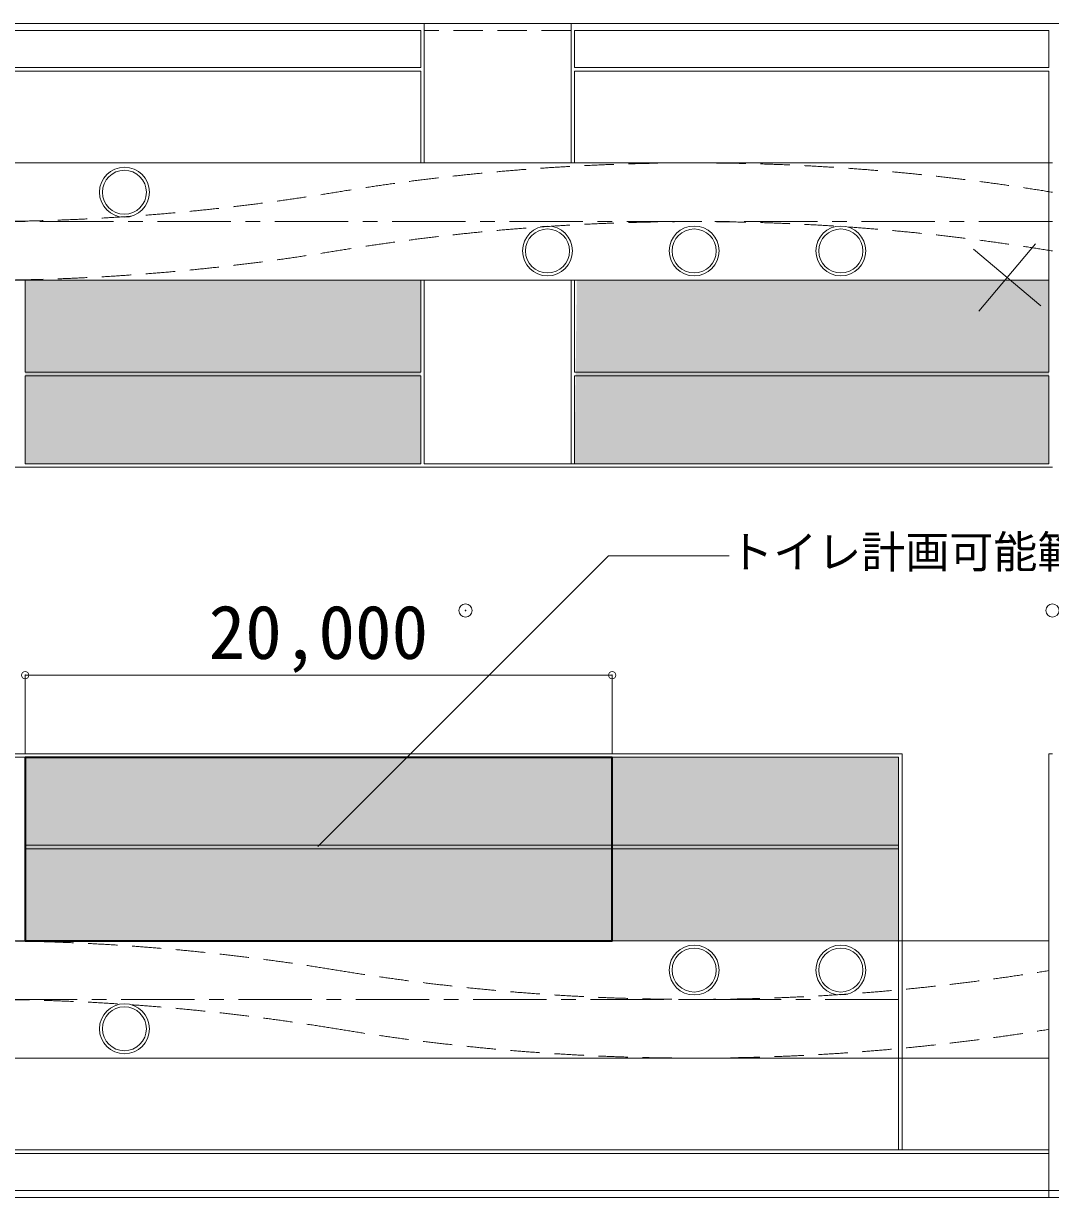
# Model space of a CAD drawing. Units: millimetres, scale not verified. Extents: x -287378 to 159522, y -165011 to 67197.
# Drawn here: x 20471 to 55472, y -12023 to 27977 of the extents above; entities that cross this region are included whole.
import ezdxf
from ezdxf.enums import TextEntityAlignment as Align

# ---------------------------------------------------------------- set-up
doc = ezdxf.new("R2010")
doc.units = ezdxf.units.MM
doc.header["$LTSCALE"] = 500
doc.header["$PDMODE"] = 32
doc.header["$PDSIZE"] = 250
doc.linetypes.add('CHAIN1', pattern=[8, 5, -1, 1, -1])
doc.linetypes.add('DASHED2', pattern=[3, 2, -1])
for name, color, linetype, lineweight in [('0-0_0_____\ue619', 4, 'Continuous', 9), ('0-1_______\ue619', 4, 'Continuous', 9), ('0-2_______\ue619', 4, 'Continuous', 9), ('0-3_______\ue619', 4, 'Continuous', 9), ('0-6_______\ue619', 7, 'Continuous', 9), ('0-F_______\ue619', 7, 'Continuous', 9), ('8-0__ﾞﾘｯﾄﾞ_y', 112, 'Continuous', 9), ('8-1__ﾞﾘｯﾄﾞ_y', 7, 'Continuous', 9), ('F-2__ﾞﾘｯﾄﾞ_y', 7, 'Continuous', 9)]:
    doc.layers.add(name, color=color, linetype=linetype, lineweight=lineweight)
doc.styles.add('ＭＳ ゴシック', font='')
doc.styles.get('ＭＳ ゴシック').set_extended_font_data('MS Gothic')

msp = doc.modelspace()

# ---------------------------------------------------------------- linework, layer by layer
at = {"layer": '0-0_0_____\ue619'}
for p, q in [((53029, 18172.7), (54954.1, 20473.8)), ((52841.3, 20285.8), (55142, 18360.7))]:
    msp.add_line(p, q, dxfattribs=at)
for centre, radius in [((35536.1, 7977.1), 225), ((55536.1, 7977.2), 225), ((35536.1, 7977.1), 9), ((35536.1, 7977.1), 9)]:
    msp.add_circle(centre, radius, dxfattribs=at)
at = {"layer": '0-1_______\ue619'}
for p, q in [((-90846.2, 26477.1), (34010, 26477.1)), ((39250, 26477.1), (45536.1, 26477.1)), ((-90846.1, -10522.9), (34341.7, -10522.9)), ((39581.7, -10522.9), (45536.1, -10522.9))]:
    msp.add_line(p, q, dxfattribs=at)
at = {"layer": '0-2_______\ue619'}
for p, q in [((34010, 27737.1), (-90846.2, 27736.8)), ((34010, 27737), (34010, 26477.1)), ((34130, 27977.1), (34130, 23227.1)), ((39130, 27977.1), (39130, 23227.1)), ((55416.1, 27737.1), (55416.1, 26477.1)), ((-90846.2, 26477.1), (30856.2, 26477.1)), ((39250, 26477.1), (55416.1, 26477.1)), ((-90846.2, 26357.1), (34010, 26357.1)), ((34010, 26357.1), (34010, 23227.1)), ((39250, 26357.1), (39250, 23227.1)), ((39250, 26357.1), (55416.1, 26357.1)), ((55416.1, 26357.1), (55416.1, 16097.1)), ((55536.1, 23227.2), (-90966.2, 23226.9)), ((55416.1, 19227.2), (-90966.2, 19226.9)), ((20530.6, 19227.1), (20530.6, 16097.1)), ((34010, 19227.1), (34010, 16097.1)), ((34130, 19227.1), (34130, 12977.1)), ((39130, 19227.1), (39130, 12977.1)), ((39250, 19227.1), (39250, 16097.1)), ((20530.6, 16097.1), (34010, 16097.1)), ((39250, 16097.1), (55416.1, 16097.1)), ((20530.6, 15977.1), (20530.6, 12977.1)), ((20530.6, 15977.1), (34010, 15977.1)), ((34010, 15977.1), (34010, 12977.1)), ((39250, 15977.1), (39250, 12977.1)), ((39250, 15977.1), (55416.1, 15977.1)), ((55416.1, 15977.1), (55416.1, 12977.1)), ((-94502.3, 12857.1), (55536.1, 12857.1)), ((20530.6, 12977.1), (34010, 12977.1)), ((34130, 12977.1), (39130, 12977.1)), ((36096.2, 12977.1), (55416.1, 12977.1)), ((-94502.5, 3097.1), (50416.1, 3097.2)), ((20530.7, 2977.1), (34341.7, 2977.2)), ((20530.7, -22.9), (20530.7, 2977.1)), ((34341.7, 2977.2), (50296.1, 2977.2)), ((50296.1, -10402.9), (50296.1, 2977.2)), ((50416.1, -10402.9), (50416.1, 3097.2)), ((55416.1, 3097.2), (55416.1, -22.9)), ((55416.1, -12022.3), (55416.1, 2977.2)), ((20530.7, -22.9), (50296.1, -22.9)), ((20530.7, -3272.9), (20530.7, -142.9)), ((20530.7, -142.9), (50296.1, -142.9)), ((55416.1, -3272.9), (-90966.1, -3272.9)), ((55416.1, -7272.9), (-90966.1, -7272.9)), ((-90846.1, -10402.9), (34341.7, -10402.9)), ((-90846.1, -10522.9), (34341.7, -10522.9)), ((34341.7, -10402.9), (55416.1, -10402.9)), ((34341.7, -10522.9), (55416.1, -10522.9)), ((55416.1, -10522.9), (55416.1, -11782.2)), ((-90846.1, -11783), (132545.9, -11781.8)), ((39461.7, -11782.3), (132545.9, -11781.8))]:
    msp.add_line(p, q, dxfattribs=at)
at = {"layer": '0-2_______\ue619', "linetype": 'DASHED2'}
for p, q in [((39130, 27737.1), (34130, 27737)), ((50416.1, -11782.3), (55416.1, -11782.3))]:
    msp.add_line(p, q, dxfattribs=at)
at = {"layer": '0-2_______\ue619', "linetype": 'CHAIN1'}
for p, q in [((-90966.2, 21227.1), (55536.1, 21227.1)), ((50296.1, -5272.9), (-90966.1, -5272.9))]:
    msp.add_line(p, q, dxfattribs=at)
at = {"layer": '0-2_______\ue619'}
msp.add_lwpolyline([(55416.1, 27737.1), (39250, 27737.1), (39250, 26477.1)], dxfattribs=at)
at = {"layer": '0-2_______\ue619', "linetype": 'DASHED2'}
for centre, start, end in [((43327.6, -51772.5), 80.63173, 99.36837), ((18910.6, 96226.8), 260.63171, 279.36832), ((43327.6, -53772.5), 80.6317, 99.36837), ((18910.5, 94226.9), 260.63171, 279.36832), ((18910.7, -78272.6), 80.63179, 99.36841), ((43327.5, 69726.8), 260.63177, 279.27549), ((18910.7, -80272.6), 80.63179, 99.36841), ((43327.5, 67726.8), 260.63177, 279.27547)]:
    msp.add_arc(centre, 75000, start, end, dxfattribs=at)
at = {"layer": '0-3_______\ue619'}
for centre, radius in [((23910.5, 22226.9), 850), ((23910.5, 22226.9), 750), ((38327.5, 20227), 850), ((38327.5, 20227), 750), ((43327.5, 20227), 850), ((43327.5, 20227), 750), ((48327.5, 20227), 850), ((48327.5, 20227), 750), ((43327.5, -4272.7), 850), ((43327.5, -4272.7), 750), ((48327.5, -4272.7), 850), ((48327.5, -4272.7), 750), ((23910.6, -6272.7), 850), ((23910.6, -6272.7), 750)]:
    msp.add_circle(centre, radius, dxfattribs=at)
at = {"layer": '0-6_______\ue619'}
for p, q in [((96625.7, 27977.2), (-90966.2, 27976.8)), ((-90966.1, -12023), (96625.8, -12022))]:
    msp.add_line(p, q, dxfattribs=at)
at = {"layer": '0-F_______\ue619'}
msp.add_line((55536.1, 3097.2), (55416.1, 3097.2), dxfattribs=at)
at = {"layer": '8-0__ﾞﾘｯﾄﾞ_y', "color": 7}
for p, q in [((20530.7, 5776.3), (40530.7, 5776.3)), ((20530.7, 5776.3), (20530.7, 3097.1)), ((40530.7, 5776.3), (40530.7, 3097.1)), ((17290.6, 2977.1), (20530.7, 2977.1)), ((17290.6, -3272.9), (20530.7, -3272.9))]:
    msp.add_line(p, q, dxfattribs=at)
at = {"layer": '8-0__ﾞﾘｯﾄﾞ_y', "color": 3, "lineweight": 35}
for q in [(20530.7, -3272.9), (40530.7, 2977.1)]:
    msp.add_line((20530.7, 2977.1), q, dxfattribs=at)
msp.add_lwpolyline([(20530.7, -3272.9), (40530.7, -3272.9), (40530.7, 2977.1)], dxfattribs=at)
at = {"layer": '8-0__ﾞﾘｯﾄﾞ_y', "color": 4}
for p in [(20530.7, 5776.3), (40530.7, 5776.3)]:
    msp.add_point(p, dxfattribs=at)
at = {"layer": '8-0__ﾞﾘｯﾄﾞ_y'}
for points in [[(20530.6, 19227.1), (20530.6, 12977.1), (34010, 19227.1), (34010, 12977.1)], [(39327.5, 19227), (39250, 12977.1), (55416.1, 19227.2), (55416.1, 12977.1)], [(40530.7, 2977.1), (40530.7, -3272.9), (50296.1, 2977.2), (50296.1, -3272.9)]]:
    msp.add_solid(points, dxfattribs=at)
at = {"layer": '8-0__ﾞﾘｯﾄﾞ_y', "color": 211}
msp.add_solid([(20530.7, 2977.1), (20530.7, -3272.9), (40530.7, 2977.1), (40530.7, -3272.9)], dxfattribs=at)
at = {"layer": '8-1__ﾞﾘｯﾄﾞ_y'}
msp.add_lwpolyline([(30504.6, -63.1), (40411.7, 9843.9), (44520.9, 9843.9)], dxfattribs=at)

# ---------------------------------------------------------------- texts
at = {"layer": '8-0__ﾞﾘｯﾄﾞ_y', "color": 7, "style": 'ＭＳ ゴシック'}
msp.add_text('20,000', height=1833, dxfattribs=at).set_placement((26780.7, 5776.3), align=Align.BOTTOM_LEFT)
at = {"layer": 'F-2__ﾞﾘｯﾄﾞ_y', "style": 'ＭＳ ゴシック'}
msp.add_text('トイレ計画可能範囲', height=1100, dxfattribs=at).set_placement((44520.9, 9093.9), align=Align.BOTTOM_LEFT)

doc.saveas('drawing.dxf')
